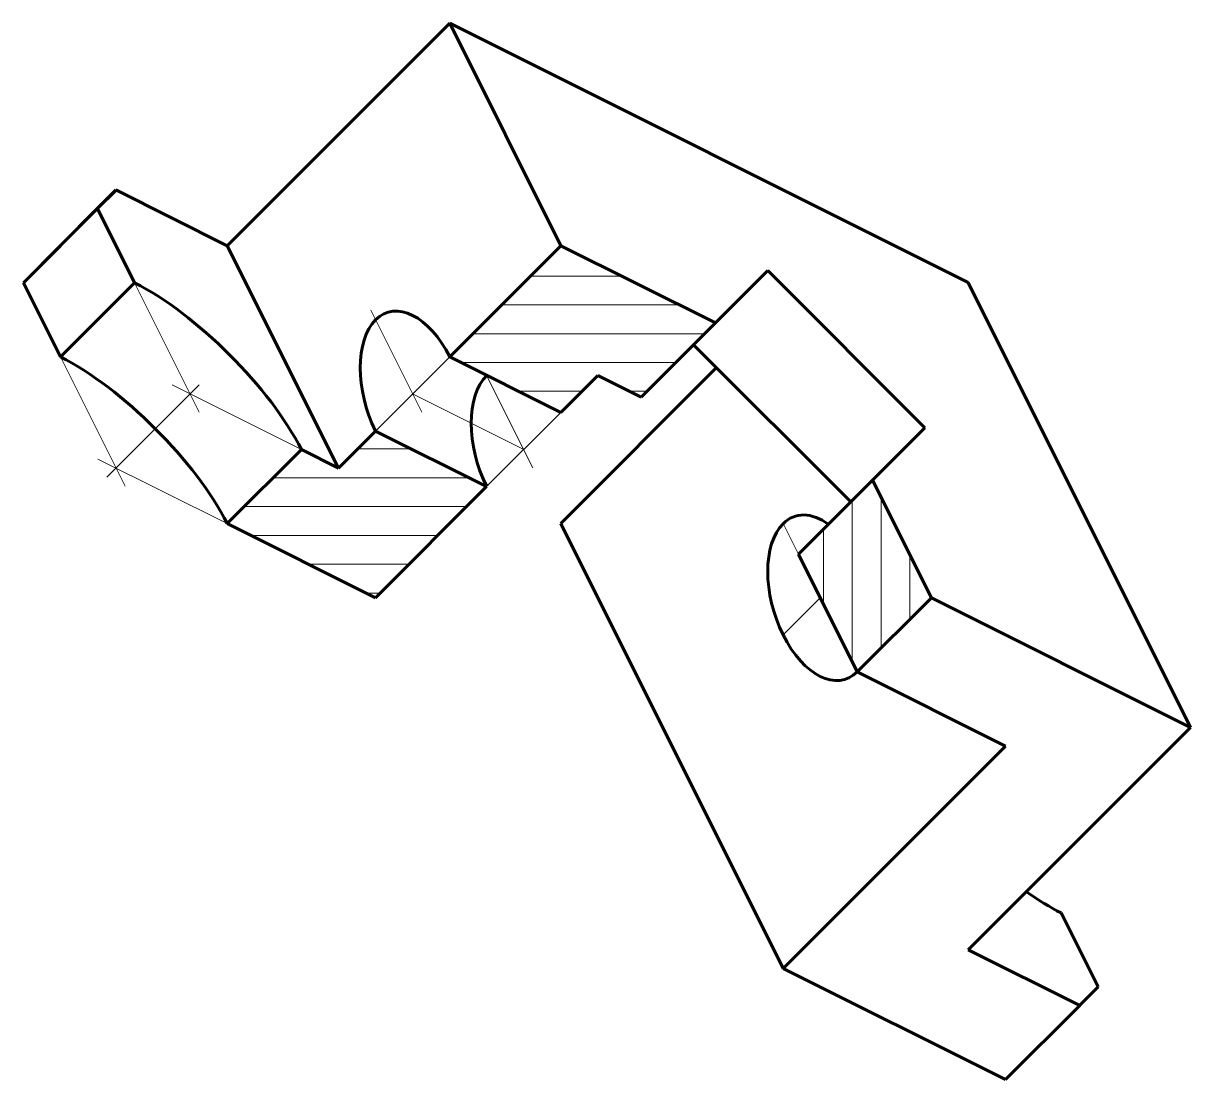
# Model space of a CAD drawing. Header units: millimetres. Extents: x -7 to 98, y -7 to 88.
import ezdxf

# ---------------------------------------------------------------- set-up
doc = ezdxf.new("R2010")
doc.units = ezdxf.units.MM
doc.linetypes.add('CENTER2', pattern=[28.575, 19.05, -3.175, 3.175, -3.175])
for name, color, linetype, lineweight in [('PV-21B', 7, 'Continuous', 60), ('КОНТУР', 7, 'Continuous', 60), ('ОСИ', 1, 'CENTER2', 20), ('ШТРИХОВКА', 7, 'Continuous', 20)]:
    doc.layers.add(name, color=color, linetype=linetype, lineweight=lineweight)
doc.layers.get('КОНТУР').off()

# ---------------------------------------------------------------- blocks, each defined once
blk = doc.blocks.new('*U31')
at = {"layer": 'PV-21B'}
for p, q in [((11.19, 67.54, 78.73), (31.19, 87.54, 118.73)), ((31.19, 87.54, 118.73), (77.83, 64.22, 142.05)), ((41.2, 67.53, 108.73), (31.19, 87.54, 118.73)), ((1.17, 72.55, 73.72), (-5.5, 65.88, 60.38)), ((1.18, 72.54, 73.72), (-0.49, 70.88, 70.39)), ((11.19, 67.54, 78.73), (1.17, 72.55, 73.72)), ((1.17, 72.55, 73.72), (1.18, 72.54, 73.72)), ((-0.49, 70.88, 70.39), (-7.15, 64.21, 57.06)), ((2.85, 64.2, 67.05), (-0.49, 70.88, 70.39)), ((11.19, 67.54, 78.73), (21.2, 47.53, 68.73)), ((31.2, 57.53, 88.73), (41.2, 67.53, 108.73)), ((41.2, 67.53, 108.73), (55.09, 60.59, 115.67)), ((-5.49, 65.87, 60.38), (-5.5, 65.88, 60.38)), ((55.09, 60.59, 115.67), (59.79, 65.31, 125.1)), ((59.79, 65.31, 125.1), (73.93, 51.17, 125.1)), ((-7.15, 64.21, 57.06), (-3.82, 57.54, 53.72)), ((-3.82, 57.54, 53.72), (2.85, 64.2, 67.05)), ((77.83, 64.22, 142.05), (97.83, 24.21, 122.04)), ((55.09, 60.59, 115.67), (48.42, 53.92, 102.34)), ((67.27, 44.5, 111.77), (53.13, 58.63, 111.76)), ((41.18, 52.54, 93.72), (31.2, 57.53, 88.73)), ((55.2, 56.57, 111.76), (41.18, 42.54, 83.72)), ((44.51, 55.87, 100.39), (41.18, 52.54, 93.72)), ((48.42, 53.92, 102.34), (44.51, 55.87, 100.39)), ((21.2, 47.53, 68.73), (24.53, 50.86, 75.39)), ((24.53, 50.86, 75.39), (34.51, 45.87, 80.39)), ((73.93, 51.17, 125.1), (67.27, 44.5, 111.77)), ((73.93, 51.17, 125.1), (69.23, 46.44, 115.67)), ((11.18, 42.54, 53.72), (17.85, 49.2, 67.05)), ((17.85, 49.2, 67.05), (21.2, 47.53, 68.73)), ((62.56, 39.78, 102.34), (69.23, 46.45, 115.67)), ((69.23, 46.45, 115.67), (74.51, 35.87, 110.38)), ((69.23, 46.44, 115.67), (69.23, 46.45, 115.67)), ((34.51, 45.87, 80.39), (24.51, 35.87, 60.39)), ((64.87, 42.1, 106.97), (67.27, 44.5, 111.77)), ((24.51, 35.87, 60.39), (11.18, 42.54, 53.72)), ((61.18, 2.54, 63.72), (41.18, 42.54, 83.72)), ((67.85, 29.2, 97.05), (62.56, 39.78, 102.34)), ((74.51, 35.87, 110.38), (67.85, 29.2, 97.05)), ((97.83, 24.21, 122.04), (74.51, 35.87, 110.38)), ((67.85, 29.2, 97.05), (81.18, 22.54, 103.72)), ((77.83, 4.21, 82.04), (97.83, 24.21, 122.04)), ((61.18, 2.54, 63.72), (81.18, 22.54, 103.72)), ((86.18, 7.54, 93.72), (89.51, 0.87, 90.38)), ((77.83, 4.21, 82.04), (87.86, -0.8, 87.05)), ((81.19, -7.47, 73.72), (61.18, 2.54, 63.72)), ((87.85, -0.8, 87.05), (89.51, 0.87, 90.38)), ((87.86, -0.8, 87.05), (81.19, -7.47, 73.72)), ((87.86, -0.8, 87.05), (87.85, -0.8, 87.05))]:
    blk.add_line(p, q, dxfattribs=at)
at = {"layer": 'PV-21B', "extrusion": (0.57735, 0.57735, -0.57735)}
for centre, major_axis, start_param, end_param in [((7.85, 54.2, 62.05), (10.61, -10.61), -2.356194, -0.785398), ((27.86, 54.2, 82.06), (0, 7.07, 7.07), -2.356194, 0.785398), ((64.51, 35.87, 100.39), (0, 7.07, 7.07), -0.785398, 0.158789), ((64.51, 35.87, 100.39), (0, -7.07, -7.07), -0.785398, 2.356194), ((81.18, 17.54, 98.72), (-10.61, 10.61), -2.356109, -2.061017)]:
    blk.add_ellipse(centre, major_axis=major_axis, ratio=0.57735, start_param=start_param, end_param=end_param, dxfattribs=at)
at = {"layer": 'PV-21B', "extrusion": (-0.57735, -0.57735, 0.57735)}
for centre, major_axis in [((1.18, 47.54, 48.72), (-10.61, 10.61)), ((37.85, 49.21, 87.05), (0, -7.07, -7.07))]:
    blk.add_ellipse(centre, major_axis=major_axis, ratio=0.57735, start_param=-2.356194, end_param=-0.785398, dxfattribs=at)

msp = doc.modelspace()

# ---------------------------------------------------------------- hatches: boundary and pattern name
at = {"layer": 'ШТРИХОВКА', "extrusion": (-0.57735, -0.57735, 0.57735)}
h = msp.add_hatch(dxfattribs=at)
h.set_pattern_fill('ANSI31', color=256, angle=15)
h.paths.add_polyline_path([(-8.03, 98.45), (-18.62, 92.34), (-18.62, 84.17), (-22.17, 82.12), (-22.17, 65.79), (-8.03, 73.96)])
h.paths.add_polyline_path([(-3.89, 141.67), (-18.62, 133.16), (-18.62, 108.67), (-8.03, 114.78), (-8.03, 122.95), (-3.89, 125.34)])
h = msp.add_hatch(dxfattribs=at)
h.set_pattern_fill('ANSI31', color=256, angle=75)
h.paths.add_polyline_path([(27.33, 135.19), (16.11, 141.67), (16.11, 125.34), (27.33, 118.86)])

# ---------------------------------------------------------------- linework, layer by layer
at = {"layer": 'PV-21B', "extrusion": (-0.57735, -0.57735, 0.57735)}
msp.add_ellipse((37.85, 49.21, 87.05), major_axis=(0, 7.07, 7.07), ratio=0.57735, start_param=0.785398, end_param=2.356194, dxfattribs=at)
at = {"layer": 'ОСИ', "extrusion": (-0.57735, -0.57735, 0.57735)}
for p, q in [((2.85, 64.2, 67.05), (8.67, 52.57, 61.24)), ((28.68, 52.57, 81.24), (24.09, 61.73, 85.83)), ((-3.82, 57.54, 53.72), (2, 45.9, 47.9)), ((31.2, 57.53, 88.73), (24.53, 50.86, 75.39)), ((38.66, 47.57, 86.24), (34.51, 55.87, 90.39)), ((8.67, 55.02, 63.69), (0.37, 46.72, 47.09)), ((17.85, 49.2, 67.05), (6.22, 55.02, 61.24)), ((27.86, 54.2, 82.06), (37.85, 49.21, 87.05)), ((41.18, 52.54, 93.72), (34.51, 45.87, 80.39)), ((11.18, 42.54, 53.72), (-0.45, 48.35, 47.9)), ((61.18, 42.54, 103.72), (62.56, 39.78, 102.34)), ((61.18, 32.54, 93.72), (64.51, 35.87, 100.39))]:
    msp.add_line(p, q, dxfattribs=at)

# ---------------------------------------------------------------- block references
at = {"layer": 'КОНТУР'}
msp.add_blockref('*U31', (0, 0), dxfattribs=at)

doc.saveas('drawing.dxf')
